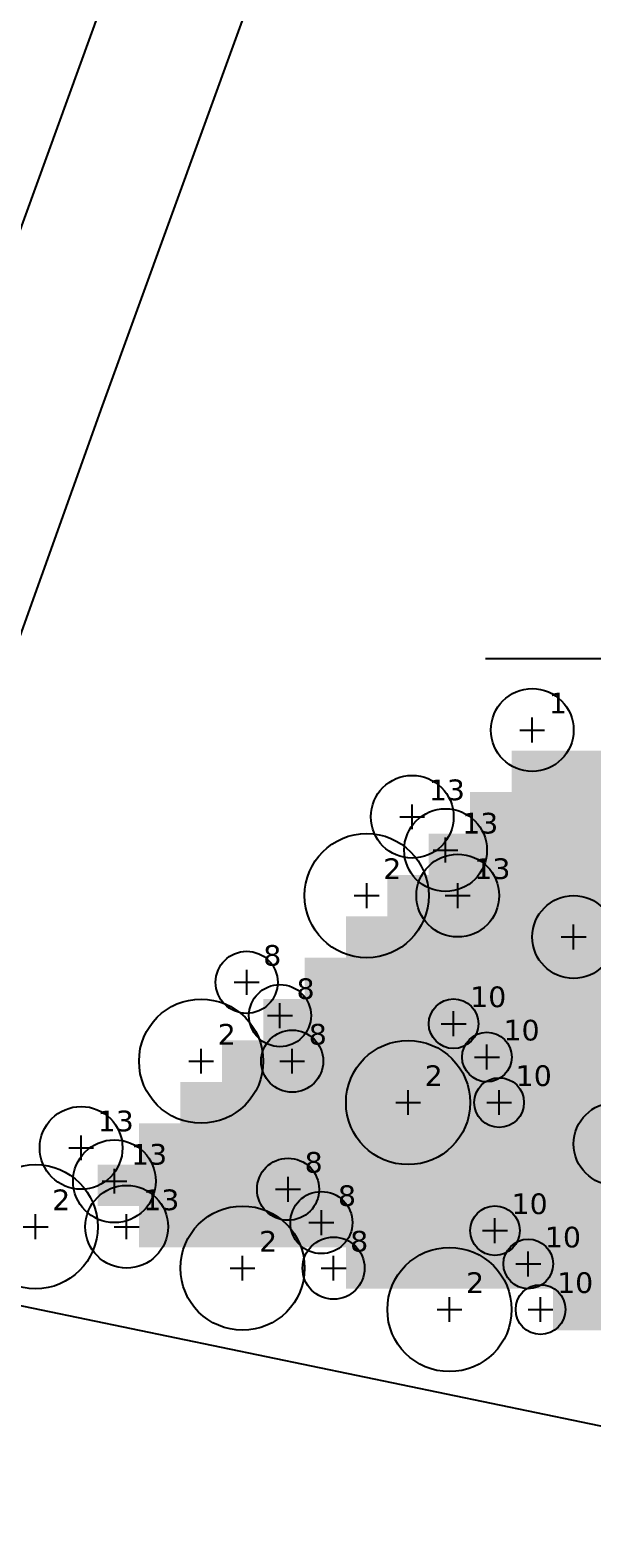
# Model space of a CAD drawing. Header units: metres. Extents: x -2743 to 126, y 13385 to 13916.
# Drawn here: x -2101.37 to -2087.78, y 13679.57 to 13715.44 of the extents above; entities that cross this region are included whole.
import ezdxf

# ---------------------------------------------------------------- set-up
doc = ezdxf.new("R2010")
doc.units = ezdxf.units.M
for name, color, linetype in [('GREEN_LABELS', 7, 'Continuous'), ('GREEN_SHRUBS', 94, 'Continuous'), ('GREEN_TREES', 3, 'Continuous'), ('GREEN_ZONE_ALLOWED', 3, 'Continuous'), ('output[1-12]_3_ДЖКХ-24_03233up$0$Канализация самотёчная', 7, 'Continuous'), ('output[1-12]_3_ДЖКХ-24_03233up$0$Теплосеть', 7, 'Continuous'), ('output[1-12]_brd$0$Граница заказа', 7, 'Continuous')]:
    doc.layers.add(name, color=color, linetype=linetype)
doc.styles.add('unicode', font='DejaVuSans.ttf')

# ---------------------------------------------------------------- blocks, each defined once
blk = doc.blocks.new('GREEN_TREE_CRATAEGUS_SUBMOLLIS')
for p, q in [((-0.3, 0), (0.3, 0)), ((0, -0.3), (0, 0.3))]:
    blk.add_line(p, q)
blk.add_circle((0, 0), 1.5)
at = {"style": 'unicode', "flags": 1}
for tag, p in [('POS', (0.4, 0.4)), ('NUM', (0.4, -0.9)), ('SPECIES', (0.4, -1.8)), ('NPA', (0.4, -2.7))]:
    blk.add_attdef(tag, p, '', height=0.5, dxfattribs=at)
blk = doc.blocks.new('GREEN_TREE_PINUS_MUGO')
for p, q in [((-0.3, 0), (0.3, 0)), ((0, -0.3), (0, 0.3))]:
    blk.add_line(p, q)
blk.add_circle((0, 0), 1)
at = {"style": 'unicode', "flags": 1}
for tag, p in [('POS', (0.4, 0.4)), ('NUM', (0.4, -0.9)), ('SPECIES', (0.4, -1.8)), ('NPA', (0.4, -2.7))]:
    blk.add_attdef(tag, p, '', height=0.5, dxfattribs=at)
blk = doc.blocks.new('GREEN_SHRUB_COTONEASTER_LUCIDUS')
for p, q in [((-0.3, 0), (0.3, 0)), ((0, -0.3), (0, 0.3))]:
    blk.add_line(p, q)
blk.add_circle((0, 0), 0.6)
at = {"style": 'unicode', "flags": 1}
for tag, p in [('POS', (0.4, 0.4)), ('NUM', (0.4, -0.9)), ('SPECIES', (0.4, -1.8)), ('NPA', (0.4, -2.7))]:
    blk.add_attdef(tag, p, '', height=0.5, dxfattribs=at)
blk = doc.blocks.new('GREEN_SHRUB_CORNUS_SERICEA')
for p, q in [((-0.3, 0), (0.3, 0)), ((0, -0.3), (0, 0.3))]:
    blk.add_line(p, q)
blk.add_circle((0, 0), 0.75)
at = {"style": 'unicode', "flags": 1}
for tag, p in [('POS', (0.4, 0.4)), ('NUM', (0.4, -0.9)), ('SPECIES', (0.4, -1.8)), ('NPA', (0.4, -2.7))]:
    blk.add_attdef(tag, p, '', height=0.5, dxfattribs=at)
blk = doc.blocks.new('GREEN_SHRUB_SYRINGA_JOSIKAEA')
for p, q in [((-0.3, 0), (0.3, 0)), ((0, -0.3), (0, 0.3))]:
    blk.add_line(p, q)
blk.add_circle((0, 0), 1)
at = {"style": 'unicode', "flags": 1}
for tag, p in [('POS', (0.4, 0.4)), ('NUM', (0.4, -0.9)), ('SPECIES', (0.4, -1.8)), ('NPA', (0.4, -2.7))]:
    blk.add_attdef(tag, p, '', height=0.5, dxfattribs=at)

msp = doc.modelspace()

# ---------------------------------------------------------------- hatches: boundary and pattern name
at = {"layer": 'GREEN_ZONE_ALLOWED', "transparency": 33554508}
h = msp.add_hatch(color=3, dxfattribs=at)
h.dxf.hatch_style = 1
h.paths.add_polyline_path([(-2096.727, 13686.022), (-2097.727, 13686.022), (-2098.727, 13686.022), (-2098.727, 13687.022), (-2099.727, 13687.022), (-2099.727, 13688.022), (-2098.727, 13688.022), (-2098.727, 13689.022), (-2097.727, 13689.022), (-2097.727, 13690.022), (-2096.727, 13690.022), (-2096.727, 13691.022), (-2095.727, 13691.022), (-2095.727, 13692.022), (-2094.727, 13692.022), (-2094.727, 13693.022), (-2093.727, 13693.022), (-2093.727, 13694.022), (-2092.727, 13694.022), (-2092.727, 13695.022), (-2091.727, 13695.022), (-2091.727, 13696.022), (-2090.727, 13696.022), (-2090.727, 13697.022), (-2089.727, 13697.022), (-2089.727, 13698.022), (-2088.727, 13698.022), (-2087.727, 13698.022), (-2086.727, 13698.022), (-2085.727, 13698.022), (-2084.727, 13698.022), (-2083.727, 13698.022), (-2082.727, 13698.022), (-2082.727, 13697.022), (-2082.727, 13696.022), (-2082.727, 13695.022), (-2082.727, 13694.022), (-2082.727, 13693.022), (-2082.727, 13692.022), (-2082.727, 13691.022), (-2082.727, 13690.022), (-2082.727, 13689.022), (-2082.727, 13688.022), (-2082.727, 13687.022), (-2082.727, 13686.022), (-2083.727, 13686.022), (-2083.727, 13685.022), (-2084.727, 13685.022), (-2084.727, 13684.022), (-2085.727, 13684.022), (-2086.727, 13684.022), (-2087.727, 13684.022), (-2088.727, 13684.022), (-2088.727, 13685.022), (-2089.727, 13685.022), (-2090.727, 13685.022), (-2091.727, 13685.022), (-2092.727, 13685.022), (-2093.727, 13685.022), (-2093.727, 13686.022), (-2094.727, 13686.022), (-2095.727, 13686.022), (-2096.727, 13686.022)])

# ---------------------------------------------------------------- linework, layer by layer
at = {"layer": 'output[1-12]_3_ДЖКХ-24_03233up$0$Канализация самотёчная'}
msp.add_lwpolyline([(-2090.36, 13700.248), (-2075.272, 13700.25)], dxfattribs=at)
at = {"layer": 'output[1-12]_3_ДЖКХ-24_03233up$0$Теплосеть'}
for points in [[(-2106.947, 13695.705), (-2102.732, 13707.483), (-2098.633, 13718.775), (-2095.814, 13726.541), (-2072.858, 13724.984)], [(-2106.947, 13685.853), (-2099.608, 13706.357), (-2095.512, 13717.642), (-2093.546, 13723.059), (-2073.344, 13721.69)]]:
    msp.add_lwpolyline(points, dxfattribs=at)
at = {"layer": 'output[1-12]_brd$0$Граница заказа'}
msp.add_lwpolyline([(-2346.581, 13797.271), (-2166.599, 13756.435), (-2146.461, 13744.448), (-2137.057, 13735.438), (-2116.083, 13730.556), (-2106.947, 13730.964), (-2106.947, 13685.73), (-2024.861, 13668.702), (-2016.466, 13689.267), (-1943.717, 13663.309), (-1875.376, 13614.096), (-1826.303, 13588.476), (-1816.168, 13541.725), (-1765.892, 13527.485), (-1735.115, 13529.544), (-1686.146, 13524.756), (-1676.411, 13564.262), (-1525.599, 13535.005), (-1412.062, 13512.979), (-1427.758, 13454.715), (-1407.548, 13450.243), (-1398.752, 13489.999), (-1344.683, 13479.798), (-1272.603, 13462.997)], dxfattribs=at)

# ---------------------------------------------------------------- block references
at = {"layer": 'GREEN_SHRUBS'}
for name, p in [('GREEN_SHRUB_SYRINGA_JOSIKAEA', (-2092.127, 13696.427)), ('GREEN_SHRUB_SYRINGA_JOSIKAEA', (-2091.322, 13695.622)), ('GREEN_SHRUB_SYRINGA_JOSIKAEA', (-2091.027, 13694.522)), ('GREEN_SHRUB_CORNUS_SERICEA', (-2096.127, 13692.427)), ('GREEN_SHRUB_CORNUS_SERICEA', (-2095.322, 13691.622)), ('GREEN_SHRUB_COTONEASTER_LUCIDUS', (-2091.127, 13691.427)), ('GREEN_SHRUB_CORNUS_SERICEA', (-2095.027, 13690.522)), ('GREEN_SHRUB_COTONEASTER_LUCIDUS', (-2090.322, 13690.622)), ('GREEN_SHRUB_COTONEASTER_LUCIDUS', (-2090.027, 13689.522)), ('GREEN_SHRUB_SYRINGA_JOSIKAEA', (-2100.127, 13688.427)), ('GREEN_SHRUB_SYRINGA_JOSIKAEA', (-2099.322, 13687.622)), ('GREEN_SHRUB_CORNUS_SERICEA', (-2095.127, 13687.427)), ('GREEN_SHRUB_SYRINGA_JOSIKAEA', (-2099.027, 13686.522)), ('GREEN_SHRUB_CORNUS_SERICEA', (-2094.322, 13686.622)), ('GREEN_SHRUB_COTONEASTER_LUCIDUS', (-2090.127, 13686.427)), ('GREEN_SHRUB_CORNUS_SERICEA', (-2094.027, 13685.522)), ('GREEN_SHRUB_COTONEASTER_LUCIDUS', (-2089.322, 13685.622)), ('GREEN_SHRUB_COTONEASTER_LUCIDUS', (-2089.027, 13684.522))]:
    msp.add_blockref(name, p, dxfattribs=at)
at = {"layer": 'GREEN_TREES'}
for name, p in [('GREEN_TREE_PINUS_MUGO', (-2089.227, 13698.522)), ('GREEN_TREE_CRATAEGUS_SUBMOLLIS', (-2093.227, 13694.522)), ('GREEN_TREE_PINUS_MUGO', (-2088.227, 13693.522)), ('GREEN_TREE_CRATAEGUS_SUBMOLLIS', (-2097.227, 13690.522)), ('GREEN_TREE_CRATAEGUS_SUBMOLLIS', (-2092.227, 13689.522)), ('GREEN_TREE_PINUS_MUGO', (-2087.227, 13688.522)), ('GREEN_TREE_CRATAEGUS_SUBMOLLIS', (-2101.227, 13686.522)), ('GREEN_TREE_CRATAEGUS_SUBMOLLIS', (-2096.227, 13685.522)), ('GREEN_TREE_CRATAEGUS_SUBMOLLIS', (-2091.227, 13684.522))]:
    msp.add_blockref(name, p, dxfattribs=at)

# ---------------------------------------------------------------- texts
at = {"layer": 'GREEN_LABELS', "style": 'unicode'}
for s, p in [('1', (-2088.827, 13698.922)), ('13', (-2091.727, 13696.827)), ('13', (-2090.922, 13696.022)), ('2', (-2092.827, 13694.922)), ('13', (-2090.627, 13694.922)), ('8', (-2095.727, 13692.827)), ('8', (-2094.922, 13692.022)), ('10', (-2090.727, 13691.827)), ('2', (-2096.827, 13690.922)), ('8', (-2094.627, 13690.922)), ('10', (-2089.922, 13691.022)), ('2', (-2091.827, 13689.922)), ('10', (-2089.627, 13689.922)), ('13', (-2099.727, 13688.827)), ('13', (-2098.922, 13688.022)), ('8', (-2094.727, 13687.827)), ('2', (-2100.827, 13686.922)), ('13', (-2098.627, 13686.922)), ('8', (-2093.922, 13687.022)), ('10', (-2089.727, 13686.827)), ('2', (-2095.827, 13685.922)), ('8', (-2093.627, 13685.922)), ('10', (-2088.922, 13686.022)), ('2', (-2090.827, 13684.922)), ('10', (-2088.627, 13684.922))]:
    msp.add_text(s, height=0.5, dxfattribs=at).set_placement(p)

doc.saveas('drawing.dxf')
